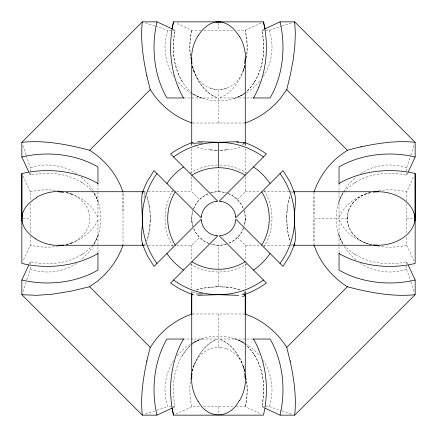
<?xml version="1.0" encoding="UTF-8"?>
<svg xmlns="http://www.w3.org/2000/svg" width="437" height="437" viewBox="0 0 437 437"><rect width="100%" height="100%" fill="white"/><g stroke="black" fill="none" stroke-linecap="round" stroke-linejoin="round"><path stroke-width="0.33" stroke-dasharray="2.19 1.64" d="M123.016 211.131L123.016 192.761L123.016 244.239M196.803 289.873L206.706 287.557L218.5 286.748L218.5 270.132M218.5 268.853L218.5 245.272M218.5 191.728L218.5 168.829M218.5 123.016L218.5 89.64L220.641 89.547A23.341 22.549 0.2 0 0 226.65 88.225C234.232 85.559 240.039 79.081 242.89 71.684A52.243 36.943 -90 0 0 244.731 65.889A52.243 36.943 90 0 1 221.63 96.981L219.205 97.964L252.815 97.964M313.984 240.907L313.984 196.093M339.036 235.335L342.482 243.742L343.832 245.993M93.84 244.867L97.964 235.335M150.235 220.324L149.946 211.131M286.765 216.676L287.076 226.082M371.849 244.693C361.803 243.048 352.238 236.488 348.759 226.661A23.341 22.549 -89.8 0 1 347.47 220.641L347.453 216.359M149.924 226.082L150.235 216.676M149.973 225.53L148.744 234.325L146.821 241.027L148.7 234.511L149.858 226.808M287.027 211.47L288.038 203.833M191.728 293.402L192.313 292.287L193.542 291.359M245.272 218.5A19.321 13.662 -90 0 1 244.922 222.859L243.939 226.869M288.229 202.812L290.179 195.973C287.333 203.735 286.683 212.114 286.765 220.324M97.964 235.789C101.876 223.913 101.947 210.416 96.998 198.824L93.168 191.007M343.16 192.133L340.002 198.824C335.059 210.416 335.124 223.913 339.036 235.789M193.061 210.131L192.078 214.141A19.321 13.662 -90 0 0 192.078 222.859L193.061 226.869M171.195 30.333L167.715 30.333C162.597 45.574 164.782 63.043 173.642 76.48M265.805 406.667L269.285 406.667C274.403 391.426 272.218 373.957 263.358 360.52M22.91 291.506L26.515 280.712M26.728 280.079L30.333 269.285L30.333 265.805M406.667 171.195L406.667 167.715L410.698 155.654M410.911 155.015L414.09 145.494M348.759 210.339C352.238 200.512 361.803 193.952 371.849 192.307M94.518 243.742L98.533 234.041M338.467 202.959L342.482 193.258M193.509 208.875C196.186 201.899 201.899 196.186 208.875 193.509M243.491 228.125C240.814 235.101 235.101 240.814 228.125 243.491M30.333 236.084L30.333 245.152L22.915 261.151M96.998 238.176A52.243 36.943 0 0 1 30.333 261.73L29.279 264.019M340.002 198.824A52.243 36.943 0 0 1 406.667 175.27L407.721 172.981M406.667 200.916L406.667 191.848L414.085 175.849M173.265 189.849C162.28 206.892 162.28 230.108 173.265 247.151M263.735 247.151C274.72 230.108 274.72 206.892 263.735 189.849M93.502 245.43L88.684 252.466L81.266 259.889M263.358 76.48C272.218 63.043 274.403 45.574 269.285 30.333L265.805 30.333M173.642 360.52C164.782 373.957 162.597 391.426 167.715 406.667L171.195 406.667M343.498 191.57L348.316 184.534L355.734 177.111M254.793 81.375L253.935 82.73M182.207 355.625L183.065 354.27A52.243 36.943 90 0 1 190.292 345.7M145.526 243.649L144.51 244.873L143.598 245.272M291.474 193.351L292.49 192.127L293.402 191.728M352.588 203.407C355.871 199.212 360.367 196.038 365.316 194.11M259.889 81.26L252.466 88.684L246.555 92.83M177.111 355.74L184.534 348.316L190.445 344.17M176.761 245.272L191.728 245.272L199.567 237.433L195.82 232.719L193.509 228.125M228.125 193.509L232.719 195.82L237.433 199.567L245.272 191.728L245.272 176.761M82.73 253.935L81.375 254.793M354.27 183.065L355.625 182.207M192.133 93.84L198.824 96.998C211.186 102.138 225.814 102.138 238.176 96.998L245.993 93.168M76.48 263.358C63.043 272.218 45.574 274.403 30.333 269.285M360.52 173.642C373.957 164.782 391.426 162.597 406.667 167.715M191.007 343.832L198.824 340.002C211.186 334.862 225.814 334.862 238.176 340.002L244.867 343.16M189.849 173.265C198.201 168.032 207.979 165.093 217.845 164.989M247.151 263.735C230.108 274.72 206.892 274.72 189.849 263.735M261.151 22.915L245.152 30.333L236.084 30.333M175.849 414.085L191.848 406.667L200.916 406.667M264.019 29.279L261.73 30.333A52.243 36.943 -90 0 1 238.176 96.998A52.243 36.943 90 0 0 244.682 93.005M172.981 407.721L175.27 406.667A52.243 36.943 -90 0 1 198.824 340.002A52.243 36.943 90 0 0 192.318 343.995M220.641 347.453L216.359 347.453A23.341 22.549 0.2 0 0 210.35 348.775C202.768 351.441 196.961 357.919 194.11 365.316A52.243 36.943 -90 0 1 215.37 340.019L217.795 339.036L184.185 339.036M71.684 242.89C79.092 240.044 85.543 234.227 88.241 226.661A23.341 22.549 89.8 0 0 89.53 220.641L89.547 216.359M234.041 98.533L243.742 94.518M193.258 342.482L202.959 338.467M196.328 290.064L203.407 288.114L210.339 287.125M240.197 147.127L233.593 148.886L226.661 149.875M269.285 30.333L281.346 26.302M281.985 26.089L291.506 22.91M145.494 414.09L156.288 410.485M156.921 410.272L167.715 406.667M30.333 171.195L30.333 167.715C45.574 162.597 63.043 164.782 76.48 173.642M406.667 265.805L406.667 269.285C391.426 274.403 373.957 272.218 360.52 263.358M210.131 193.061L214.141 192.078A19.321 13.662 0 0 1 222.837 192.078L226.869 193.061M226.869 243.939L222.859 244.922A19.321 13.662 0 0 1 214.163 244.922L210.131 243.939M219.571 150.241L220.641 150.23M216.359 286.77L220.641 286.77M172.686 30.333L175.27 30.333A52.243 36.943 90 0 0 198.824 96.998M200.916 30.333L191.848 30.333L175.849 22.915M203.697 30.333L233.303 30.333M264.314 30.333L261.73 30.333A52.243 36.943 90 0 1 246.708 91.3M184.185 97.964L217.795 97.964L215.37 96.981A52.243 36.943 90 0 1 192.269 65.889A52.243 36.943 -90 0 0 215.37 96.981M192.761 123.016L244.239 123.016M143.429 191.728L147.509 191.728M148.187 191.728L173.358 191.728M176.761 191.728L191.728 191.728L199.567 199.567M245.272 191.728L260.239 191.728M263.642 191.728L288.813 191.728M289.491 191.728L293.571 191.728M22.91 218.5L30.333 218.5M347.36 218.5L313.984 218.5L313.984 244.239M406.667 218.5L414.09 218.5M143.429 245.272L147.509 245.272M148.187 245.272L173.358 245.272M237.433 237.433L245.272 245.272L260.239 245.272M263.642 245.272L288.813 245.272M289.491 245.272L293.571 245.272M192.761 313.984L244.239 313.984M252.815 339.036L219.205 339.036L221.63 340.019A52.243 36.943 -90 0 1 244.731 371.111A52.243 36.943 90 0 0 221.63 340.019M172.686 406.667L175.27 406.667M203.697 406.667L233.303 406.667M236.084 406.667L245.152 406.667L261.151 414.085M264.314 406.667L261.73 406.667A52.243 36.943 90 0 0 238.176 340.002A52.243 36.943 -90 0 1 244.682 343.995M216.359 150.23L217.965 150.246M218.5 286.748L230.294 287.557L240.197 289.873M218.5 89.64L216.359 89.547A23.341 22.549 -0.2 0 1 210.35 88.225C202.768 85.559 196.961 79.081 194.11 71.684M219.811 165.022C229.458 165.191 238.979 168.169 247.151 173.265M143.598 191.728L144.51 192.127L145.526 193.351M293.402 245.272L292.49 244.873L291.474 243.649M210.339 149.875L203.407 148.886L196.803 147.127M226.661 287.125L233.593 288.114L240.672 290.064M145.494 22.91L155.015 26.089M155.654 26.302L167.715 30.333M269.285 406.667L281.346 410.698M281.985 410.911L291.506 414.09M226.661 348.759C234.227 351.457 240.044 357.908 242.89 365.316M193.258 94.518L202.959 98.533M234.041 338.467L243.742 342.482M208.875 243.491L204.281 241.18L199.567 237.433M365.316 242.89C360.367 240.962 355.871 237.788 352.588 233.593M71.684 194.11C79.092 196.956 85.543 202.773 88.241 210.339M172.981 29.279L175.27 30.333A52.243 36.943 -90 0 0 182.207 81.375L183.065 82.73M264.019 407.721L261.73 406.667A52.243 36.943 -90 0 0 246.708 345.7M191.57 93.502L184.534 88.684L177.111 81.26M245.43 343.498L252.466 348.316L259.889 355.74M355.625 254.793L354.27 253.935M81.375 182.207L82.73 183.065M243.458 291.359L244.687 292.287L245.272 293.402M355.734 259.889L348.316 252.466L344.17 246.555M81.266 177.111L88.684 184.534L92.83 190.445M237.433 199.567L241.18 204.281L243.491 208.875M253.935 354.27L254.793 355.625M414.085 261.151L406.667 245.152L406.667 236.084M22.915 175.849L30.333 191.848L30.333 200.916M340.002 238.176A52.243 36.943 0 0 0 406.667 261.73L407.721 264.019M29.279 172.981L30.333 175.27A52.243 36.943 0 0 1 96.998 198.824M338.467 234.041L342.482 243.742M94.518 193.258L98.533 202.959M406.667 269.285L410.698 281.346M410.911 281.985L414.09 291.506M22.91 145.494L26.089 155.015M26.302 155.654L30.333 167.715M243.939 210.131L244.922 214.141A19.321 13.662 90 0 1 244.922 222.837M149.246 205.401L146.821 195.973L148.7 202.489L149.973 211.47M149.383 206.308L149.853 210.131M287.142 226.808L288.256 234.325L290.179 241.027L288.3 234.511L287.027 225.53M406.667 172.686L406.667 175.27M406.667 203.697L406.667 233.303M406.667 261.73L406.667 264.314M339.036 184.185L339.036 217.795L340.019 215.37A52.243 36.943 0 0 1 371.111 192.269M339.036 252.815L339.036 219.205L340.019 221.63A52.243 36.943 0 0 0 371.111 244.731M313.984 192.761L313.984 216.097M245.272 143.429L245.272 146.149M245.272 148.87L245.272 173.358M245.272 245.272L245.272 260.239M245.272 263.642L245.272 288.13M245.272 290.851L245.272 293.571M218.5 22.91L218.5 30.333M218.5 313.984L218.5 347.36M218.5 406.667L218.5 414.09M191.728 143.429L191.728 146.149M191.728 148.87L191.728 173.358M191.728 176.761L191.728 191.728M191.728 245.272L191.728 260.239M191.728 263.642L191.728 288.13M191.728 290.851L191.728 293.571M97.964 184.185L97.964 217.795L96.981 215.37A52.243 36.943 0 0 0 65.894 192.269M97.964 252.815L97.964 219.205L96.981 221.63A52.243 36.943 0 0 1 65.894 244.731M30.333 172.686L30.333 175.27M30.333 203.697L30.333 233.303M30.333 261.73L30.333 264.314M58.312 246.321A52.243 36.943 0 0 1 30.333 245.152M30.333 191.848A52.243 36.943 0 0 1 58.312 190.679M378.688 190.679A52.243 36.943 0 0 1 406.667 191.848M406.667 245.152A52.243 36.943 0 0 1 378.688 246.321M352.686 233.511A24.33 23.472 -90 0 1 347.41 218.5M347.191 218.5A24.33 23.691 86.6 0 1 352.561 203.38M191.848 406.667A52.243 36.943 90 0 1 190.679 378.688M192.269 371.111A52.243 36.943 90 0 1 215.37 340.019M244.239 211.131A26.772 26.772 0 0 1 244.239 225.869M243.393 228.354A26.772 26.772 0 0 1 228.354 243.393M225.869 244.239A26.772 26.772 0 0 1 211.131 244.239M208.646 243.393A26.772 26.772 0 0 1 193.607 228.354M192.761 225.869A26.772 26.772 0 0 1 192.761 211.131M193.607 208.646A26.772 26.772 0 0 1 208.646 193.607M211.131 192.761A26.772 26.772 0 0 1 225.869 192.761M228.354 193.607A26.772 26.772 0 0 1 243.393 208.646M192.078 222.859A19.321 13.662 90 0 1 191.728 218.5M150.028 211.399A23.336 6.058 90 0 1 150.295 216.659M150.175 220.308A23.336 5.938 -89.9 0 1 149.913 225.465M71.728 242.999A37.336 36.626 55.4 0 1 65.179 244.829A37.675 36.954 55 0 0 71.734 243.021M88.258 210.334A23.341 22.587 -89.5 0 1 89.569 216.359M226.748 149.935A23.341 6.025 -0.1 0 1 220.669 150.301M244.78 143.888A37.336 5.971 -6.4 0 1 245.31 145.374M196.634 145.854A37.336 5.413 10.5 0 1 193.312 144.041M216.381 150.159A23.341 5.883 0.1 0 1 210.432 149.809M194.001 71.728A37.336 36.626 -34.6 0 1 192.171 65.179M244.518 65.118A37.336 36.326 51.2 0 1 242.797 71.646M226.666 88.258A23.341 22.587 0.5 0 1 220.641 89.569M286.705 216.659A23.336 6.058 -90 0 1 286.972 211.399M371.789 244.846A37.675 36.954 -55 0 1 365.266 243.021M365.359 194.219A37.675 36.593 37.4 0 1 371.86 192.515M347.431 216.359A23.341 22.587 89.5 0 1 348.742 210.334M287.087 225.465A23.336 5.938 89.9 0 1 286.825 220.308M244.846 65.211A37.675 36.954 35 0 1 243.021 71.734M194.219 71.641A37.675 36.593 -52.6 0 1 192.515 65.14M216.359 89.569A23.341 22.587 -0.5 0 1 210.334 88.258M216.331 150.301A23.341 6.025 0.1 0 1 210.252 149.935M191.696 145.374A37.336 5.971 6.4 0 1 192.22 143.888M243.688 144.041A37.336 5.413 -10.5 0 1 240.366 145.854M226.568 149.809A23.341 5.883 -0.1 0 1 220.619 150.159M194.001 365.272A37.336 36.626 34.6 0 0 192.171 371.821A37.675 36.954 35 0 1 193.979 365.266M220.641 347.431A23.341 22.587 -0.5 0 1 226.666 348.742M220.669 286.699A23.341 6.025 0.1 0 1 226.748 287.065M245.408 291.692A37.675 6.003 6.5 0 1 244.354 293.26M193.252 293.172A37.675 5.441 -11 0 1 196.923 291.135M210.432 287.191A23.341 5.883 -0.1 0 1 216.381 286.841M144.374 195.448A41.564 6.375 82.4 0 1 145.226 192.498M245.152 406.667A52.243 36.943 -90 0 0 246.321 378.688A52.243 36.943 90 0 1 245.152 406.667M191.848 30.333A52.243 36.943 -90 0 0 190.679 58.312A52.243 36.943 90 0 1 191.848 30.333M246.321 58.312A52.243 36.943 90 0 0 245.152 30.333A52.243 36.943 -90 0 1 246.321 58.312M71.646 194.203A37.336 36.326 -38.8 0 0 65.118 192.482A37.675 36.593 -37.4 0 1 71.641 194.219M244.518 371.882A37.336 36.326 -51.2 0 0 242.797 365.354A37.675 36.593 -52.6 0 1 244.485 371.86"/><path stroke-width="0.66" d="M35.408 238.629C28.421 234.265 21.937 227.207 21.85 218.522L21.85 173.565A79.458 56.182 0 0 1 97.964 183.513M191.728 314.356L191.728 294.074M245.272 314.356L245.272 294.074M408.251 265.161L415.15 280.013L415.15 294.68L294.68 415.15C296.515 398.151 294.27 380.998 290.834 364.349M415.15 218.456L415.15 173.565A79.458 56.182 0 0 0 339.036 183.513M294.68 218.5C293.664 209.847 297.542 200.009 293.893 191.876M142.32 218.576C143.232 227.235 139.507 237.012 143.112 245.124M415.15 218.631C413.599 235.893 394.174 245.162 378.568 245.272L293.571 245.272M191.756 377.109L191.728 378.568L191.728 293.571M245.244 59.891L245.272 58.432L245.272 143.429M21.85 218.478C21.965 209.372 28.995 202.107 36.418 197.753M21.85 218.369L22.047 215.922M201.364 216.129L201.211 217.795L154.026 170.605L147.198 181.53L144.483 187.326L142.08 193.891L141.659 199.687L142.32 218.424M414.97 220.969L414.97 216.031M171.839 28.749L156.981 21.85L142.32 21.85C140.485 38.849 142.73 56.002 146.166 72.651M142.315 21.894L21.85 142.32L21.85 156.981L28.749 171.839M146.166 364.349C142.73 380.998 140.49 398.151 142.32 415.15L156.981 415.15L171.839 408.251M146.821 361.328C147.815 356.849 148.897 352.386 150.093 347.95C159.33 332.136 174.827 319.769 192.176 313.984M156.981 21.85L156.752 22.85A79.458 56.182 -90 0 0 166.934 97.964L183.737 97.964M265.161 408.251L280.019 415.15L280.248 414.15A79.458 56.182 90 0 0 270.066 339.036L253.263 339.036M244.824 123.016L249.237 121.497L256.361 118.127L263.123 114.073L269.454 109.381L275.294 104.088L280.587 98.249L286.748 89.64L290.397 74.678L293.227 59.558L294.833 46.169L295.341 33.452L294.68 21.85L280.019 21.85L265.161 28.749M293.893 245.124C297.286 238.023 294.09 229.332 294.718 221.706M142.265 193.22L143.112 191.876M294.735 243.775L289.802 255.47L282.974 266.395L235.789 219.205L235.641 220.871A17.278 17.278 0 0 1 220.871 235.63L219.205 235.789L266.395 282.974C259.512 288.016 251.865 292.009 243.78 294.735M28.749 265.161L21.85 280.013L21.85 294.68L142.32 415.15M408.251 171.839L415.15 156.981L415.15 142.342M239.247 400.582C230.048 418.826 208.258 419.891 198.371 401.592M198.371 35.408C202.719 28.449 209.727 21.997 218.363 21.85M166.934 183.513L167.83 182.229A62.316 62.316 0 0 1 183.513 166.934M270.066 253.487L269.17 254.771A62.316 62.316 0 0 1 253.487 270.066M156.987 173.565L154.228 177.602A76.18 76.18 0 0 0 154.228 259.398L156.987 263.435M280.019 263.435L282.772 259.398A76.18 76.18 0 0 0 282.772 177.602L280.019 173.565M21.85 142.32C44.705 139.971 67.615 144.483 89.64 150.252L150.252 89.64L146.821 75.672M290.179 361.328L286.748 347.36L347.36 286.748C369.309 292.528 392.502 297.018 415.09 294.685M21.905 294.685L36.424 295.319L52.129 294.238L70.559 291.261L89.64 286.748L98.249 280.587L104.088 275.294L109.381 269.454L114.073 263.123L118.127 256.361L121.497 249.237L123.016 244.824M361.328 146.821C356.849 147.815 352.386 148.897 347.95 150.093C332.142 159.33 319.769 174.827 313.984 192.176M193.225 142.265C185.135 144.991 177.488 148.979 170.605 154.026L217.795 201.211L216.129 201.359M21.85 156.981L22.85 156.752A79.458 56.182 0 0 1 97.964 166.934L97.964 183.737M415.15 280.013L414.15 280.248A79.458 56.182 0 0 1 339.036 270.066L339.036 253.263M364.349 146.166C380.998 142.73 398.151 140.485 415.15 142.32L294.68 21.85L294.729 22.282M373.34 192.072C390.563 189.855 413.047 199.338 415.15 218.369M216.031 22.03L220.969 22.03M59.891 245.244L58.432 245.272L143.429 245.272M197.753 141.681L218.5 142.32L238.629 141.664M238.629 295.336L218.664 294.68M218.336 294.68L197.753 295.319M172.102 29.093A79.458 56.182 -90 0 1 173.565 21.85L263.435 21.85A79.458 56.182 90 0 1 264.898 29.093M253.263 97.964L270.066 97.964A79.458 56.182 90 0 0 280.248 22.85L280.019 21.85M192.176 123.016C174.876 117.362 159.931 105.017 150.252 89.64M143.429 191.728L58.432 191.728L59.891 191.756M293.571 191.728L378.568 191.728M244.824 313.984C262.124 319.638 277.069 331.983 286.748 347.36M183.737 339.036L166.934 339.036A79.458 56.182 90 0 0 156.752 414.15L156.981 415.15M172.102 407.907A79.458 56.182 90 0 0 173.565 415.15L263.435 415.15A79.458 56.182 90 0 0 258.709 349.6M280.019 415.15L294.658 415.15M378.568 245.272L373.34 244.928M218.637 21.85C227.699 22.03 234.909 29.028 239.247 36.418M220.871 201.359L219.205 201.211L266.395 154.026C259.512 148.984 251.865 144.991 243.78 142.265M216.129 235.641L217.795 235.789L170.605 282.974C177.488 288.016 185.135 292.009 193.22 294.735M415.15 156.981L414.15 156.752A79.458 56.182 0 0 0 339.036 166.934L339.036 183.737M21.85 280.013L22.85 280.248A79.458 56.182 0 0 0 97.964 270.066L97.964 253.263M347.36 286.748C331.983 277.069 319.638 262.124 313.984 244.824M89.64 150.252C105.017 159.931 117.362 174.876 123.016 192.176M286.748 89.64L347.36 150.252M89.64 286.748L150.252 347.36M269.957 183.354L269.17 182.229A62.316 62.316 0 0 0 253.487 166.934M166.934 253.487L167.83 254.771A62.316 62.316 0 0 0 183.513 270.066M294.735 193.22L289.802 181.53L282.974 170.605L235.789 217.795L235.641 216.129M142.265 243.78L147.198 255.47L154.026 266.395L201.211 219.205L201.364 220.871M22.047 221.078L21.85 218.631M245.244 377.109L245.272 378.568L245.272 293.571M191.756 59.891L191.728 58.432L191.728 143.429M415.15 173.565L415.15 263.435A79.458 56.182 0 0 1 339.036 253.487M218.5 142.32L218.5 167.715M21.85 173.565L21.85 263.435A79.458 56.182 0 0 0 97.964 253.487M173.565 415.15A79.458 56.182 -90 0 1 183.513 339.036M253.487 339.036A79.458 56.182 -90 0 1 258.682 349.524M258.682 87.476A79.458 56.182 90 0 1 253.487 97.964M178.291 87.4A79.458 56.182 90 0 1 173.565 21.85M263.435 21.85A79.458 56.182 -90 0 1 258.709 87.4M183.513 97.964A79.458 56.182 -90 0 1 178.318 87.476M146.155 363.939A32.912 2.999 -80.3 0 1 146.827 360.847M146.827 76.153A32.912 2.999 80.3 0 1 146.155 73.061M360.847 146.827A32.912 2.999 -9.7 0 1 363.939 146.155M290.173 360.847A32.868 2.993 80.3 0 1 290.845 363.939M263.435 280.013A76.18 76.18 0 0 1 173.565 280.013M173.565 156.981A76.18 76.18 0 0 1 263.435 156.981M261.73 191.848A50.785 50.785 0 0 1 261.73 245.152M245.152 261.73A50.785 50.785 0 0 1 191.848 261.73M175.27 245.152A50.785 50.785 0 0 1 175.27 191.848M191.848 175.27A50.785 50.785 0 0 1 245.152 175.27M216.162 235.63A17.278 17.278 0 0 1 201.397 220.871M201.397 216.162A17.278 17.278 0 0 1 216.162 201.397M220.871 201.397A17.278 17.278 0 0 1 235.63 216.162M294.625 221.859A16.906 1.988 90 0 1 294.587 218.5M63.682 245.064A37.336 36.626 55.4 0 1 59.902 245.386M58.438 245.425A42.515 41.225 36.2 0 1 35.337 238.744M36.266 197.486A42.591 41.466 -34.1 0 1 58.438 191.482M59.88 191.985A37.336 36.326 -38.8 0 1 63.633 192.264M236.674 142.282A42.515 6.129 -11.5 0 1 244.502 143.254M193.422 143.467A42.591 5.457 11 0 1 202.331 143.107M191.936 63.682A37.336 36.626 -34.6 0 1 191.614 59.902M191.575 58.438A42.515 41.225 -53.8 0 1 198.256 35.337M239.514 36.266A42.591 41.466 55.9 0 1 245.518 58.438M245.015 59.88A37.336 36.326 51.2 0 1 244.736 63.633M192.498 143.254A42.515 6.129 11.5 0 1 192.799 143.118M243.119 143.374A42.591 5.457 -11 0 1 243.578 143.467M191.614 377.098A37.336 36.626 34.6 0 1 191.936 373.318M198.256 401.663A42.515 41.225 53.8 0 1 191.575 378.562M245.518 378.562A42.591 41.466 -55.9 0 1 239.514 400.734M244.736 373.367A37.336 36.326 -51.2 0 1 245.015 377.12M244.491 293.708A42.345 6.113 11.3 0 1 242.093 294.358M244.857 295.013A42.613 6.479 14.6 0 1 242.464 296.532M202.347 293.893A42.842 5.49 -11 0 1 196.421 293.899M192.4 294.948A42.34 6.244 -13.4 0 1 191.887 293.893M144.101 197.213A41.564 6.375 82.4 0 1 144.172 196.694"/></g></svg>
